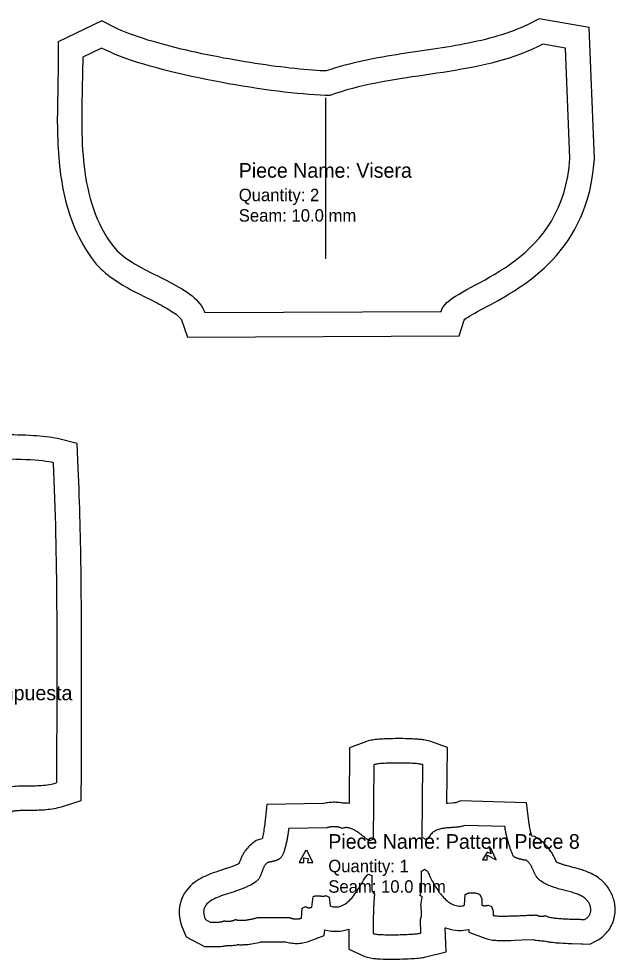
# Model space of a CAD drawing. Extents: x 0 to 829, y 0 to 1055.
# Drawn here: x 244.3 to 488.6, y 670 to 1055.5 of the extents above; entities that cross this region are included whole.
import ezdxf

# ---------------------------------------------------------------- set-up
doc = ezdxf.new("R2010")
doc.units = 0
for name, color, linetype in [('1', 7, 'Continuous'), ('4', 1, 'Continuous'), ('7', 3, 'Continuous'), ('8', 5, 'Continuous')]:
    doc.layers.add(name, color=color, linetype=linetype)

# ---------------------------------------------------------------- blocks, each defined once
blk = doc.blocks.new('PIECE_7_OREJERA_COMPUESTA')
at = {"layer": '1'}
blk.add_lwpolyline([(31.47, -9.99), (33.12, -9.95), (34.77, -9.88), (36.41, -9.78), (38.04, -9.66), (39.65, -9.52), (41.25, -9.35), (42.84, -9.15), (44.4, -8.94), (45.95, -8.7), (47.48, -8.44), (48.98, -8.16), (50.45, -7.85), (51.9, -7.53), (53.32, -7.17), (54.71, -6.8), (56.07, -6.41), (57.4, -5.99), (58.71, -5.54), (59.54, -5.22), (59.84, -5.29), (60.34, -5.38), (60.81, -5.45), (61.3, -5.51), (61.8, -5.56), (62.31, -5.6), (62.8, -5.62), (63.29, -5.63), (63.8, -5.63), (64.27, -5.61), (64.77, -5.58), (65.26, -5.54), (65.73, -5.48), (66.21, -5.42), (66.68, -5.34), (67.14, -5.25), (67.59, -5.15), (68.02, -5.04), (68.46, -4.92), (68.88, -4.8), (69.29, -4.67), (69.72, -4.53), (70.11, -4.39), (70.48, -4.24), (70.85, -4.1), (71.11, -3.99), (71.25, -4.01), (71.8, -4.1), (72.33, -4.16), (72.86, -4.21), (73.38, -4.25), (73.88, -4.27), (74.41, -4.28), (74.94, -4.27), (75.44, -4.25), (75.93, -4.22), (76.42, -4.18), (76.89, -4.12), (77.38, -4.06), (77.82, -3.98), (78.26, -3.9), (78.7, -3.81), (79.11, -3.72), (79.52, -3.62), (79.92, -3.52), (80.3, -3.41), (80.67, -3.3), (81.06, -3.18), (81.71, -2.96), (82.36, -2.74), (83.25, -2.41), (83.72, -2.23), (84.27, -2.27), (85.71, -2.35), (87.28, -2.4), (89.02, -2.45), (90.91, -2.48), (92.95, -2.5), (95.14, -2.51), (97.47, -2.51), (99.94, -2.5), (102.52, -2.48), (105.22, -2.45), (108.04, -2.41), (110.94, -2.36), (113.94, -2.31), (117, -2.24), (120.14, -2.17), (123.34, -2.1), (126.59, -2.01), (129.87, -1.92), (133.18, -1.82), (136.52, -1.72), (139.86, -1.61), (143.2, -1.5), (146.54, -1.38), (149.85, -1.25), (153.13, -1.13), (156.38, -0.99), (159.57, -0.86), (162.71, -0.72), (165.78, -0.58), (168.77, -0.44), (171.68, -0.29), (174.49, -0.14), (177.19, 0.01), (179.78, 0.16), (182.24, 0.31), (184.56, 0.46), (186.75, 0.62), (188.79, 0.77), (190.68, 0.93), (192.41, 1.09), (193.98, 1.25), (195.41, 1.42), (196.71, 1.6), (198, 1.82), (206.5, 3.85), (206.69, 24.1), (207.06, 24.04), (207.56, 23.96), (208.06, 23.89), (208.55, 23.82), (209.06, 23.76), (209.59, 23.7), (210.09, 23.66), (210.62, 23.62), (211.16, 23.59), (211.71, 23.57), (212.25, 23.55), (212.81, 23.55), (213.37, 23.56), (213.91, 23.58), (214.5, 23.61), (215.07, 23.65), (215.64, 23.71), (216.23, 23.78), (216.82, 23.86), (217.41, 23.96), (217.99, 24.07), (218.59, 24.19), (219.2, 24.34), (219.79, 24.5), (220.39, 24.67), (221, 24.86), (221.6, 25.07), (222.2, 25.3), (222.79, 25.54), (223.38, 25.8), (223.98, 26.09), (229.35, 28.8), (231.49, 50.68), (231.52, 50.69), (231.87, 50.75), (232.27, 50.81), (232.61, 50.86), (233, 50.9), (233.38, 50.94), (233.88, 50.98), (234.26, 51), (234.78, 51.02), (235.23, 51.04), (235.78, 51.06), (236.28, 51.07), (236.82, 51.08), (239.85, 51.1), (240.51, 51.11), (241.18, 51.12), (241.86, 51.14), (242.56, 51.16), (243.28, 51.2), (244.02, 51.24), (244.77, 51.29), (245.53, 51.36), (246.31, 51.44), (247.1, 51.54), (247.92, 51.66), (248.74, 51.8), (249.58, 51.96), (250.43, 52.15), (251.29, 52.36), (252.16, 52.6), (259.9, 55.02), (259.91, 67.8), (259.93, 78.68), (259.99, 100.47), (260, 105.93), (260, 114.12), (259.99, 119.58), (259.98, 125.06), (259.96, 130.53), (259.94, 133.27), (259.92, 136.01), (259.9, 138.76), (259.87, 141.5), (259.84, 144.25), (259.81, 146.99), (259.77, 149.74), (259.73, 152.49), (259.69, 155.25), (259.64, 158), (259.58, 160.75), (259.52, 163.51), (259.46, 166.27), (259.39, 169.02), (259.32, 171.79), (259.24, 174.55), (259.15, 177.31), (259.06, 180.08), (258.96, 182.85), (258.86, 185.62), (258.75, 188.39), (258.63, 191.16), (258.17, 201.33), (250.13, 203.39), (249, 203.62), (247.86, 203.82), (246.69, 203.99), (245.48, 204.13), (244.22, 204.26), (242.91, 204.38), (241.54, 204.48), (240.12, 204.58), (238.65, 204.66), (237.12, 204.73), (235.54, 204.79), (233.92, 204.85), (232.26, 204.89), (230.55, 204.93), (228.81, 204.96), (227.04, 204.98), (225.24, 204.99), (223.42, 205), (221.57, 205), (219.72, 204.99), (217.85, 204.98), (215.97, 204.95), (214.09, 204.93), (212.21, 204.89), (210.33, 204.85), (208.46, 204.8), (206.6, 204.75), (204.76, 204.69), (202.95, 204.63), (201.16, 204.56), (199.4, 204.48), (197.67, 204.41), (195.98, 204.32), (194.33, 204.23), (192.72, 204.14), (191.16, 204.04), (189.66, 203.94), (188.22, 203.83), (186.83, 203.72), (185.5, 203.6), (184.23, 203.48), (183.03, 203.35), (181.89, 203.22), (180.81, 203.07), (179.78, 202.92), (178.78, 202.75), (175.77, 202.14), (173.5, 200.42), (172.85, 199.87), (172.24, 199.3), (171.68, 198.72), (171.15, 198.11), (170.68, 197.51), (170.24, 196.9), (169.84, 196.29), (169.48, 195.7), (169.14, 195.09), (168.84, 194.5), (168.56, 193.92), (168.3, 193.33), (168.07, 192.77), (167.86, 192.2), (167.66, 191.64), (167.48, 191.09), (167.32, 190.54), (167.17, 190.01), (167.03, 189.48), (166.9, 188.95), (166.78, 188.44), (166.67, 187.94), (166.57, 187.43), (166.47, 186.94), (166.39, 186.45), (166.3, 185.96), (166.16, 185.04), (166.04, 184.14), (165.92, 183.27), (165.78, 182.06), (165.54, 179.97), (165.46, 179.29), (165.44, 179.18), (165.37, 178.65), (165.32, 178.38), (165.18, 177.57), (165.03, 176.77), (164.82, 175.76), (164.64, 174.96), (164.43, 174.02), (164.22, 173.2), (164.01, 172.37), (163.74, 171.37), (163.51, 170.57), (163.22, 169.58), (162.97, 168.76), (162.66, 167.78), (162.37, 166.86), (162.07, 165.96), (161.76, 165.03), (161.44, 164.11), (161.12, 163.18), (160.8, 162.28), (160.45, 161.31), (160.11, 160.36), (159.41, 158.45), (157.62, 153.61), (157.25, 152.62), (156.89, 151.61), (156.17, 149.62), (155.81, 148.59), (155.46, 147.57), (155.11, 146.55), (154.76, 145.51), (154.43, 144.47), (154.09, 143.42), (153.77, 142.36), (153.45, 141.3), (153.14, 140.22), (152.84, 139.15), (152.55, 138.05), (152.41, 137.49), (129.09, 130.37), (115.12, 120.31), (104.59, 91.82), (102.96, 90.69), (100.88, 89.33), (98.74, 88.02), (96.4, 86.67), (94.09, 85.39), (91.59, 84.09), (89.1, 82.84), (86.52, 81.6), (83.81, 80.36), (81.18, 79.19), (78.39, 78), (75.54, 76.82), (72.76, 75.7), (69.9, 74.58), (66.96, 73.46), (64.12, 72.4), (61.18, 71.33), (58.21, 70.25), (55.31, 69.22), (52.35, 68.18), (52.35, 68.18), (49.44, 67.16), (40.8, 64.16), (37.97, 63.17), (35.18, 62.19), (32.42, 61.21), (29.72, 60.23), (27.07, 59.25), (24.46, 58.27), (21.92, 57.28), (19.45, 56.29), (17.04, 55.28), (14.69, 54.27), (12.43, 53.23), (10.23, 52.17), (8.11, 51.09), (6.08, 49.97), (4.12, 48.8), (2.23, 47.58), (0.43, 46.29), (-1.29, 44.9), (-2.94, 43.39), (-4.49, 41.73), (-5.91, 39.88), (-7.17, 37.8), (-8.09, 35.76), (-8.41, 34.83), (-8.63, 34.16), (-8.82, 33.49), (-8.99, 32.82), (-9.14, 32.17), (-9.28, 31.53), (-9.4, 30.88), (-9.51, 30.23), (-9.61, 29.6), (-9.69, 28.97), (-9.76, 28.33), (-9.82, 27.71), (-9.87, 27.1), (-9.91, 26.48), (-9.94, 25.88), (-9.97, 25.27), (-9.98, 24.67), (-9.99, 24.09), (-10, 23.5), (-10, 22.91), (-9.99, 22.33), (-9.98, 21.75), (-9.97, 21.18), (-9.93, 20.07), (-9.88, 18.97), (-9.82, 17.9), (-9.76, 16.84), (-9.51, 13.01), (-9.51, 13.01), (-9.45, 12.08), (-9.41, 11.25), (-9.4, 10.96), (-9.37, 10.1), (-9.36, 9.83), (-9.32, 6.28), (-6.63, 2.58), (-5.47, 1.22), (-4.24, -0.02), (-2.94, -1.16), (-1.6, -2.19), (-0.21, -3.13), (1.21, -3.98), (2.66, -4.75), (4.14, -5.45), (5.63, -6.08), (7.15, -6.65), (8.69, -7.16), (10.25, -7.62), (11.82, -8.04), (13.41, -8.4), (15.01, -8.72), (16.62, -9.01), (18.25, -9.25), (19.88, -9.46), (21.53, -9.63), (23.18, -9.77), (24.83, -9.87), (26.49, -9.94), (28.15, -9.99), (29.81, -10)], close=True, dxfattribs=at)
at = {"layer": '4'}
blk.add_lwpolyline([(179.99, 192.79), (179.66, 192.54), (179.35, 192.27), (179.06, 191.97), (178.79, 191.65), (178.53, 191.31), (178.29, 190.95), (178.06, 190.57), (177.85, 190.17), (177.65, 189.76), (177.47, 189.33), (177.3, 188.89), (177.13, 188.44), (176.98, 187.97), (176.85, 187.49), (176.72, 187.01), (176.6, 186.52), (176.48, 186.02), (176.38, 185.51), (176.29, 185), (176.2, 184.49), (176.11, 183.97), (176.04, 183.46), (175.97, 182.94), (175.9, 182.43), (175.83, 181.91), (175.77, 181.41), (175.71, 180.9), (175.66, 180.41), (175.6, 179.92), (175.55, 179.43), (175.49, 178.96), (175.44, 178.5), (175.38, 178.05), (175.32, 177.61), (175.26, 177.19), (175.19, 176.79), (174.96, 175.43), (174.69, 174.09), (174.4, 172.75), (174.08, 171.41), (173.75, 170.08), (173.39, 168.75), (173.01, 167.43), (172.62, 166.11), (172.21, 164.79), (171.79, 163.48), (171.35, 162.17), (170.9, 160.86), (170.45, 159.56), (169.98, 158.26), (169.51, 156.96), (169.04, 155.66), (168.56, 154.36), (168.08, 153.07), (167.6, 151.77), (167.12, 150.48), (166.65, 149.18), (166.18, 147.89), (165.71, 146.59), (165.25, 145.3), (164.81, 144), (164.37, 142.71), (163.95, 141.41), (163.54, 140.11), (163.14, 138.81), (162.76, 137.51), (162.41, 136.2), (162.07, 134.9), (161.75, 133.59), (161.46, 132.27), (161.19, 130.96), (160.95, 129.64), (133.59, 121.29), (123.44, 113.98), (112.93, 85.54), (110.06, 83.43), (107.02, 81.39), (103.83, 79.41), (100.5, 77.5), (97.05, 75.65), (93.49, 73.85), (89.83, 72.11), (86.08, 70.42), (82.27, 68.78), (78.4, 67.19), (74.48, 65.63), (70.53, 64.12), (66.56, 62.64), (62.59, 61.2), (58.63, 59.79), (54.69, 58.4), (50.79, 57.04), (46.94, 55.71), (43.15, 54.39), (39.43, 53.09), (35.8, 51.8), (32.28, 50.52), (28.87, 49.25), (25.6, 47.98), (22.46, 46.71), (19.48, 45.45), (16.67, 44.18), (14.04, 42.9), (11.61, 41.61), (9.39, 40.31), (7.39, 38.99), (5.63, 37.65), (4.12, 36.29), (2.87, 34.91), (1.9, 33.5), (1.21, 32.06), (1.03, 31.53), (0.86, 30.98), (0.72, 30.42), (0.58, 29.85), (0.47, 29.27), (0.37, 28.68), (0.28, 28.07), (0.2, 27.46), (0.14, 26.84), (0.09, 26.2), (0.06, 25.57), (0.03, 24.92), (0.01, 24.27), (0, 23.62), (0, 22.96), (0.01, 22.3), (0.02, 21.63), (0.04, 20.97), (0.07, 20.3), (0.1, 19.63), (0.13, 18.97), (0.17, 18.3), (0.21, 17.64), (0.25, 16.98), (0.3, 16.32), (0.34, 15.67), (0.38, 15.03), (0.42, 14.39), (0.47, 13.75), (0.5, 13.13), (0.54, 12.51), (0.57, 11.91), (0.6, 11.31), (0.62, 10.72), (0.63, 10.15), (0.64, 9.59), (1.44, 8.51), (2.37, 7.51), (3.41, 6.58), (4.55, 5.71), (5.8, 4.92), (7.15, 4.19), (8.58, 3.52), (10.1, 2.92), (11.69, 2.38), (13.35, 1.89), (15.08, 1.47), (16.86, 1.1), (18.68, 0.79), (20.55, 0.53), (22.46, 0.33), (24.39, 0.17), (26.35, 0.07), (28.32, 0.01), (30.31, 0), (32.29, 0.03), (34.27, 0.11), (36.24, 0.23), (38.2, 0.39), (40.13, 0.59), (42.02, 0.82), (43.89, 1.1), (45.7, 1.4), (47.47, 1.74), (49.18, 2.11), (50.83, 2.51), (52.41, 2.94), (53.9, 3.39), (55.32, 3.88), (56.65, 4.38), (57.88, 4.91), (59, 5.46), (59.36, 5.3), (59.7, 5.15), (60.05, 5.02), (60.38, 4.9), (60.71, 4.79), (61.04, 4.7), (61.36, 4.62), (61.68, 4.55), (61.99, 4.49), (62.3, 4.44), (62.6, 4.41), (62.91, 4.38), (63.2, 4.37), (63.5, 4.37), (63.8, 4.38), (64.09, 4.4), (64.38, 4.43), (64.67, 4.47), (64.96, 4.52), (65.25, 4.58), (65.54, 4.65), (65.83, 4.72), (66.12, 4.81), (66.41, 4.91), (66.7, 5.02), (67, 5.13), (67.29, 5.25), (67.59, 5.39), (67.89, 5.53), (68.19, 5.67), (68.5, 5.83), (68.81, 5.99), (69.12, 6.16), (69.44, 6.34), (69.76, 6.53), (70.09, 6.72), (70.49, 6.55), (70.89, 6.4), (71.27, 6.26), (71.65, 6.14), (72.02, 6.04), (72.38, 5.95), (72.74, 5.88), (73.09, 5.82), (73.43, 5.78), (73.77, 5.75), (74.1, 5.73), (74.43, 5.72), (74.76, 5.73), (75.08, 5.74), (75.4, 5.77), (75.72, 5.81), (76.04, 5.86), (76.35, 5.91), (76.67, 5.98), (76.98, 6.05), (77.3, 6.14), (77.62, 6.22), (77.94, 6.32), (78.26, 6.42), (78.58, 6.53), (78.91, 6.65), (79.24, 6.77), (79.57, 6.89), (79.91, 7.02), (80.25, 7.15), (80.6, 7.28), (80.96, 7.42), (81.32, 7.56), (81.69, 7.7), (82.06, 7.84), (82.45, 7.98), (83.29, 7.84), (84.53, 7.73), (86.15, 7.64), (88.12, 7.58), (90.42, 7.53), (93.02, 7.5), (95.91, 7.49), (99.05, 7.5), (102.43, 7.52), (106.02, 7.56), (109.8, 7.62), (113.74, 7.69), (117.82, 7.78), (122.02, 7.88), (126.32, 7.99), (130.68, 8.11), (135.09, 8.24), (139.53, 8.38), (143.96, 8.54), (148.37, 8.7), (152.74, 8.87), (157.03, 9.04), (161.23, 9.22), (165.31, 9.41), (169.25, 9.6), (173.03, 9.79), (176.62, 9.99), (180, 10.19), (183.14, 10.39), (186.02, 10.59), (188.62, 10.79), (190.92, 10.99), (192.89, 11.19), (194.5, 11.39), (195.74, 11.58), (196.58, 11.76), (196.76, 31.79), (202.49, 35.44), (202.97, 35.3), (203.45, 35.16), (203.94, 35.02), (204.42, 34.88), (204.91, 34.75), (205.39, 34.62), (205.88, 34.5), (206.37, 34.38), (206.86, 34.27), (207.35, 34.16), (207.84, 34.06), (208.33, 33.97), (208.83, 33.88), (209.32, 33.81), (209.81, 33.74), (210.3, 33.68), (210.79, 33.64), (211.28, 33.6), (211.78, 33.57), (212.27, 33.56), (212.76, 33.55), (213.25, 33.56), (213.73, 33.58), (214.22, 33.62), (214.71, 33.66), (215.19, 33.73), (215.67, 33.8), (216.15, 33.9), (216.63, 34.01), (217.11, 34.13), (217.59, 34.27), (218.06, 34.43), (218.53, 34.61), (219, 34.8), (219.47, 35.01), (219.93, 35.25), (222.07, 57.09), (222.75, 57.62), (223.44, 58.09), (224.14, 58.52), (224.85, 58.91), (225.57, 59.25), (226.3, 59.56), (227.03, 59.83), (227.78, 60.06), (228.53, 60.27), (229.28, 60.44), (230.05, 60.59), (230.82, 60.71), (231.59, 60.81), (232.37, 60.89), (233.16, 60.95), (233.94, 61), (234.74, 61.03), (235.53, 61.05), (236.33, 61.07), (237.13, 61.08), (237.93, 61.09), (238.74, 61.09), (239.54, 61.1), (240.35, 61.11), (241.15, 61.12), (241.96, 61.15), (242.77, 61.18), (243.57, 61.23), (244.37, 61.29), (245.17, 61.38), (245.97, 61.48), (246.76, 61.6), (247.56, 61.75), (248.34, 61.93), (249.13, 62.14), (249.91, 62.38), (249.91, 66), (249.91, 69.63), (249.92, 73.26), (249.93, 76.89), (249.93, 80.52), (249.94, 84.15), (249.95, 87.78), (249.96, 91.41), (249.97, 95.04), (249.98, 98.68), (249.99, 102.31), (250, 105.94), (250, 109.57), (250, 113.21), (250, 116.84), (249.99, 120.48), (249.98, 124.11), (249.97, 127.75), (249.95, 131.39), (249.93, 135.03), (249.9, 138.67), (249.86, 142.31), (249.82, 145.96), (249.77, 149.6), (249.72, 153.25), (249.66, 156.89), (249.59, 160.54), (249.51, 164.2), (249.42, 167.85), (249.32, 171.5), (249.21, 175.16), (249.09, 178.82), (248.97, 182.48), (248.83, 186.15), (248.68, 189.81), (248.51, 193.48), (247.64, 193.69), (246.59, 193.89), (245.38, 194.07), (244.01, 194.23), (242.49, 194.38), (240.84, 194.51), (239.06, 194.62), (237.17, 194.72), (235.18, 194.8), (233.09, 194.87), (230.91, 194.92), (228.67, 194.96), (226.36, 194.99), (224, 195), (221.6, 195), (219.17, 194.99), (216.72, 194.96), (214.25, 194.93), (211.79, 194.88), (209.34, 194.82), (206.9, 194.75), (204.5, 194.68), (202.14, 194.59), (199.84, 194.49), (197.59, 194.39), (195.42, 194.28), (193.33, 194.16), (191.33, 194.03), (189.44, 193.89), (187.67, 193.75), (186.01, 193.61), (184.5, 193.45), (183.12, 193.29), (181.91, 193.13), (180.86, 192.96)], close=True, dxfattribs=at)
at = {"layer": '7'}
blk.add_line((125, 39), (125, 156), dxfattribs=at)
at = {"layer": '8'}
for s, height, p in [('Piece Name: Orejera Compuesta', 6, (138.08, 96.14)), ('Quantity: 2', 5.1, (138.08, 86.54)), ('Seam: 10.0 mm', 5.1, (138.08, 78.14))]:
    blk.add_text(s, height=height, dxfattribs=at).set_placement(p)
blk = doc.blocks.new('PIECE_8_PIECE_8')
at = {"layer": '1'}
blk.add_lwpolyline([(147.47, 28.36), (147.05, 28.49), (147.05, 28.49), (146.82, 28.56), (146.48, 28.67), (146.17, 28.77), (145.86, 28.88), (145.6, 28.98), (145.39, 29.06), (145.1, 29.18), (144.87, 29.27), (144.68, 29.36), (144.48, 29.46), (144.23, 29.59), (144.11, 29.65), (144.04, 29.69), (143.95, 29.88), (143.41, 31.1), (143.15, 31.66), (142.87, 32.22), (142.67, 32.6), (142.34, 33.21), (142.09, 33.62), (141.86, 34), (141.6, 34.39), (141.33, 34.78), (141.02, 35.2), (140.7, 35.6), (140.36, 36.01), (139.96, 36.45), (139.57, 36.85), (139.13, 37.27), (138.67, 37.67), (138.19, 38.06), (137.64, 38.46), (135.17, 40.11), (134.11, 40.21), (134.09, 40.27), (133.97, 40.65), (133.78, 41.34), (133.68, 41.69), (133.56, 42.16), (133.5, 42.44), (133.35, 43.11), (133.23, 43.69), (133.13, 44.26), (133.03, 44.87), (132.96, 45.33), (131.81, 53.94), (104.82, 54.71), (102.97, 53.95), (102.95, 53.95), (102.77, 53.92), (102.66, 53.91), (102.48, 53.88), (102.26, 53.86), (102.04, 53.84), (101.47, 53.79), (99.7, 53.67), (99.29, 53.64), (99.49, 76.6), (92.25, 79.14), (91.5, 79.34), (90.88, 79.48), (90.33, 79.58), (89.82, 79.67), (89.3, 79.74), (88.81, 79.8), (88.33, 79.85), (87.82, 79.9), (87.32, 79.95), (86.8, 79.99), (86.27, 80.02), (85.74, 80.05), (85.18, 80.08), (84.09, 80.13), (83.5, 80.15), (82.34, 80.19), (81.17, 80.21), (80.55, 80.22), (79.36, 80.22), (78.15, 80.22), (76.96, 80.2), (75.8, 80.18), (75.21, 80.16), (74.61, 80.14), (73.52, 80.09), (72.96, 80.06), (72.42, 80.03), (71.9, 79.99), (71.38, 79.95), (70.85, 79.9), (70.35, 79.85), (69.86, 79.8), (69.34, 79.73), (68.81, 79.65), (68.28, 79.56), (67.68, 79.44), (67.04, 79.28), (66.26, 79.04), (59.38, 76.4), (59.18, 53.69), (58.51, 53.74), (57.63, 53.74), (56.95, 53.7), (56.69, 53.75), (56.19, 53.84), (55.81, 53.91), (55.24, 53.98), (54.67, 54.04), (54.14, 54.07), (53.77, 54.09), (53.24, 54.11), (52.67, 54.11), (52.1, 54.09), (51.58, 54.06), (51.02, 54.01), (50.47, 53.95), (49.91, 53.87), (49.37, 53.78), (48.9, 53.69), (48.67, 53.63), (25.48, 53.24), (24.48, 44.22), (24.42, 43.75), (24.31, 42.94), (24.21, 42.32), (24.06, 41.44), (23.98, 41), (23.82, 40.21), (23.71, 39.67), (23.65, 39.42), (23.59, 39.15), (23.06, 39), (21.17, 38.43), (19.4, 37.11), (18.89, 36.69), (18.44, 36.27), (18, 35.84), (17.57, 35.38), (17.19, 34.93), (16.85, 34.5), (16.52, 34.05), (16.22, 33.6), (15.97, 33.21), (15.73, 32.8), (15.49, 32.37), (15.3, 32.01), (15.12, 31.63), (14.95, 31.27), (14.79, 30.92), (14.55, 30.33), (14.33, 29.76), (14.03, 28.95), (13.87, 28.86), (13.5, 28.68), (13.06, 28.48), (12.66, 28.31), (12.13, 28.1), (11.67, 27.92), (11.13, 27.72), (10.57, 27.52), (9.92, 27.3), (9.32, 27.1), (8.08, 26.69), (8.08, 26.69), (6.05, 26.03), (5.33, 25.79), (4.62, 25.55), (3.89, 25.3), (3.14, 25.03), (2.39, 24.74), (1.64, 24.44), (0.86, 24.11), (0.07, 23.75), (-0.73, 23.37), (-1.54, 22.94), (-2.37, 22.46), (-3.21, 21.93), (-4.06, 21.33), (-4.93, 20.64), (-5.79, 19.87), (-6.64, 18.99), (-7.46, 17.99), (-8.22, 16.89), (-8.91, 15.65), (-9.49, 14.32), (-9.94, 12.9), (-10.24, 11.43), (-10.39, 9.96), (-10.4, 8.51), (-10.27, 7.09), (-10.03, 5.73), (-9.69, 4.43), (-9.27, 3.19), (-7.53, -1.05), (-0.06, -5.05), (2.79, -4.96), (3.12, -4.96), (4.6, -5), (5.36, -5), (5.99, -4.98), (6.52, -4.95), (7.25, -4.89), (7.76, -4.82), (8.15, -4.77), (8.74, -4.66), (8.91, -4.62), (9.44, -4.63), (10.14, -4.62), (10.8, -4.59), (11.35, -4.54), (12.03, -4.46), (12.58, -4.38), (13.29, -4.24), (13.46, -4.2), (13.57, -4.21), (13.95, -4.23), (14.31, -4.24), (14.66, -4.25), (15.06, -4.25), (15.69, -4.24), (16.06, -4.22), (16.43, -4.21), (17.01, -4.16), (17.36, -4.13), (17.72, -4.1), (18.29, -4.04), (18.64, -3.99), (19.23, -3.91), (19.84, -3.81), (20.7, -3.66), (21.54, -3.49), (22.34, -3.31), (22.89, -3.17), (23.09, -3.12), (33.15, -3.12), (33.66, -3.25), (34.19, -3.37), (34.72, -3.47), (35.24, -3.55), (35.82, -3.62), (36.52, -3.68), (37.11, -3.7), (37.81, -3.71), (38.37, -3.69), (38.94, -3.65), (39.64, -3.57), (40.2, -3.49), (40.76, -3.39), (41.48, -3.23), (42.11, -3.06), (42.84, -2.83), (49.04, -0.51), (49.25, 1.85), (49.26, 1.85), (50.51, 1.56), (51.79, 1.35), (53.08, 1.25), (54.35, 1.25), (55.63, 1.34), (56.86, 1.54), (58.05, 1.81), (59.06, 2.13), (59.05, -6.13), (65.59, -9.02), (66.53, -9.33), (67.27, -9.52), (67.89, -9.65), (68.48, -9.76), (69.03, -9.84), (69.53, -9.9), (70.05, -9.95), (70.55, -10), (71.06, -10.04), (71.58, -10.07), (72.11, -10.1), (73.16, -10.14), (74.23, -10.16), (74.81, -10.17), (75.92, -10.18), (76.52, -10.18), (77.67, -10.18), (78.84, -10.16), (80.01, -10.14), (81.16, -10.1), (82.3, -10.06), (83.41, -10.01), (84.47, -9.95), (85.01, -9.92), (86.01, -9.85), (86.95, -9.78), (87.45, -9.73), (88.3, -9.64), (88.76, -9.59), (89.19, -9.53), (89.65, -9.46), (90.12, -9.38), (90.66, -9.27), (99.02, -7.21), (98.54, 2.72), (98.66, 2.67), (99.61, 2.34), (100.63, 2.06), (101.69, 1.83), (102.78, 1.68), (103.89, 1.6), (105.03, 1.59), (106.17, 1.67), (107.32, 1.82), (108.27, 2.02), (108.27, 0.92), (115.22, -1.77), (116.16, -2.03), (116.86, -2.18), (117.44, -2.27), (117.99, -2.34), (118.47, -2.39), (118.92, -2.42), (119.36, -2.45), (119.82, -2.47), (120.68, -2.5), (121.58, -2.51), (122.51, -2.52), (123.94, -2.5), (125.42, -2.47), (126.93, -2.42), (129.88, -2.31), (134.42, -2.12), (134.57, -2.16), (135.3, -2.33), (135.87, -2.43), (136.59, -2.53), (137.3, -2.59), (137.92, -2.61), (138.61, -2.6), (138.66, -2.61), (139.15, -2.73), (139.65, -2.83), (140.15, -2.93), (140.62, -3.01), (141.1, -3.08), (141.57, -3.15), (142.04, -3.21), (142.54, -3.27), (143.44, -3.37), (143.94, -3.42), (144.85, -3.49), (145.79, -3.55), (146.72, -3.61), (148.06, -3.67), (148.96, -3.71), (150.23, -3.75), (154.28, -3.86), (154.93, -3.89), (157.8, -4.05), (160.66, -2.56), (161.27, -2.21), (161.87, -1.83), (162.45, -1.42), (163.03, -0.96), (163.59, -0.47), (164.11, 0.03), (164.6, 0.56), (165.08, 1.12), (165.52, 1.71), (165.94, 2.32), (166.31, 2.93), (166.66, 3.57), (166.97, 4.23), (167.22, 4.84), (167.46, 5.51), (167.66, 6.19), (167.83, 6.83), (167.96, 7.5), (168.06, 8.14), (168.13, 8.79), (168.18, 9.45), (168.19, 10.07), (168.18, 10.69), (168.13, 11.32), (168.07, 11.93), (167.99, 12.51), (167.88, 13.11), (167.75, 13.68), (167.61, 14.23), (167.43, 14.82), (167.24, 15.37), (167.04, 15.89), (166.82, 16.41), (166.58, 16.93), (166.33, 17.42), (166.05, 17.93), (165.76, 18.41), (165.46, 18.88), (165.12, 19.36), (164.78, 19.82), (164.41, 20.27), (164.05, 20.69), (163.67, 21.1), (163.26, 21.52), (162.83, 21.93), (162.39, 22.31), (161.93, 22.68), (161.35, 23.12), (160.75, 23.54), (160.14, 23.92), (159.56, 24.27), (158.98, 24.58), (158.4, 24.88), (157.83, 25.15), (157.26, 25.4), (156.72, 25.63), (156.19, 25.84), (155.66, 26.04), (155.12, 26.22), (154.61, 26.39), (154.12, 26.55), (153.63, 26.69), (153.13, 26.84), (152.21, 27.1), (150.9, 27.45), (149.21, 27.88), (148.48, 28.08), (148.09, 28.19), (147.75, 28.28)], close=True, dxfattribs=at)
at = {"layer": '4'}
blk.add_lwpolyline([(69.32, 69.51), (69.06, 38.82), (67.57, 38.36), (67.37, 38.46), (67.17, 38.58), (66.95, 38.72), (66.72, 38.87), (66.48, 39.04), (66.23, 39.22), (65.97, 39.42), (65.7, 39.63), (65.43, 39.84), (65.14, 40.07), (64.84, 40.3), (64.54, 40.53), (64.23, 40.77), (63.91, 41.01), (63.59, 41.25), (63.26, 41.49), (62.93, 41.72), (62.6, 41.95), (62.26, 42.17), (61.91, 42.38), (61.57, 42.59), (61.22, 42.78), (60.87, 42.96), (60.52, 43.13), (60.17, 43.27), (59.82, 43.41), (59.46, 43.52), (59.12, 43.61), (58.77, 43.68), (58.42, 43.72), (58.08, 43.74), (57.74, 43.73), (57.4, 43.69), (57.07, 43.63), (56.74, 43.53), (56.42, 43.39), (56.26, 43.47), (56.1, 43.54), (55.94, 43.6), (55.77, 43.66), (55.61, 43.72), (55.43, 43.77), (55.26, 43.82), (55.09, 43.87), (54.91, 43.91), (54.73, 43.95), (54.55, 43.98), (54.37, 44.01), (54.18, 44.03), (54, 44.05), (53.81, 44.07), (53.63, 44.09), (53.44, 44.1), (53.25, 44.1), (53.07, 44.11), (52.88, 44.11), (52.69, 44.1), (52.51, 44.1), (52.32, 44.08), (52.14, 44.07), (51.95, 44.05), (51.77, 44.03), (51.59, 44.01), (51.41, 43.98), (51.23, 43.95), (51.05, 43.92), (50.88, 43.88), (50.71, 43.84), (50.54, 43.8), (50.37, 43.76), (50.21, 43.71), (50.04, 43.66), (34.45, 43.39), (34.43, 43.17), (34.4, 42.92), (34.36, 42.65), (34.33, 42.36), (34.28, 42.05), (34.24, 41.72), (34.18, 41.37), (34.13, 41.01), (34.07, 40.64), (34, 40.25), (33.93, 39.85), (33.86, 39.44), (33.78, 39.03), (33.7, 38.61), (33.62, 38.18), (33.53, 37.75), (33.43, 37.33), (33.33, 36.9), (33.23, 36.47), (33.13, 36.05), (33.02, 35.64), (32.9, 35.23), (32.79, 34.83), (32.66, 34.44), (32.54, 34.06), (32.41, 33.7), (32.28, 33.35), (32.14, 33.01), (32, 32.7), (31.86, 32.4), (31.71, 32.13), (31.56, 31.88), (31.41, 31.65), (31.25, 31.45), (31.09, 31.28), (30.93, 31.14), (30.8, 31.04), (30.67, 30.96), (30.54, 30.87), (30.41, 30.79), (30.28, 30.71), (30.14, 30.64), (30, 30.57), (29.86, 30.51), (29.72, 30.45), (29.58, 30.39), (29.44, 30.33), (29.3, 30.28), (29.15, 30.23), (29, 30.18), (28.86, 30.14), (28.71, 30.1), (28.56, 30.05), (28.41, 30.02), (28.26, 29.98), (28.11, 29.94), (27.97, 29.91), (27.82, 29.87), (27.67, 29.84), (27.52, 29.8), (27.37, 29.77), (27.22, 29.74), (27.07, 29.7), (26.92, 29.67), (26.77, 29.64), (26.62, 29.6), (26.47, 29.57), (26.33, 29.53), (26.18, 29.49), (26.04, 29.45), (25.89, 29.41), (25.75, 29.37), (25.55, 29.21), (25.36, 29.05), (25.18, 28.87), (25.01, 28.69), (24.85, 28.5), (24.7, 28.3), (24.56, 28.09), (24.43, 27.88), (24.31, 27.66), (24.2, 27.43), (24.09, 27.2), (23.98, 26.97), (23.88, 26.73), (23.79, 26.49), (23.69, 26.25), (23.6, 26.01), (23.52, 25.76), (23.43, 25.52), (23.34, 25.27), (23.25, 25.02), (23.16, 24.78), (23.07, 24.53), (22.97, 24.29), (22.87, 24.05), (22.77, 23.82), (22.66, 23.58), (22.54, 23.36), (22.42, 23.13), (22.29, 22.92), (22.16, 22.7), (22.01, 22.5), (21.85, 22.3), (21.69, 22.11), (21.51, 21.93), (21.32, 21.76), (21.11, 21.6), (20.43, 21.11), (19.7, 20.65), (18.94, 20.22), (18.15, 19.82), (17.33, 19.43), (16.48, 19.07), (15.62, 18.72), (14.74, 18.39), (13.85, 18.07), (12.96, 17.77), (12.06, 17.47), (11.16, 17.18), (10.27, 16.89), (9.38, 16.6), (8.51, 16.31), (7.66, 16.02), (6.83, 15.72), (6.02, 15.42), (5.24, 15.11), (4.49, 14.78), (3.78, 14.44), (3.12, 14.09), (2.5, 13.71), (1.92, 13.31), (1.4, 12.89), (0.94, 12.45), (0.54, 11.98), (0.21, 11.47), (-0.06, 10.93), (-0.25, 10.36), (-0.37, 9.75), (-0.4, 9.11), (-0.35, 8.42), (-0.21, 7.68), (0.02, 6.9), (0.36, 6.07), (2.3, 5.03), (2.45, 5.03), (2.6, 5.04), (2.75, 5.04), (2.91, 5.04), (3.07, 5.04), (3.22, 5.04), (3.38, 5.03), (3.55, 5.03), (3.71, 5.02), (3.87, 5.02), (4.04, 5.02), (4.2, 5.01), (4.37, 5.01), (4.54, 5), (4.7, 5), (4.87, 5), (5.04, 5), (5.2, 5), (5.37, 5.01), (5.53, 5.01), (5.7, 5.02), (5.86, 5.03), (6.02, 5.04), (6.19, 5.06), (6.35, 5.08), (6.5, 5.1), (6.66, 5.13), (6.81, 5.16), (6.97, 5.19), (7.11, 5.23), (7.26, 5.27), (7.41, 5.32), (7.55, 5.37), (7.69, 5.43), (7.82, 5.49), (7.95, 5.56), (8.06, 5.53), (8.17, 5.5), (8.29, 5.48), (8.41, 5.45), (8.54, 5.44), (8.66, 5.42), (8.79, 5.4), (8.93, 5.39), (9.06, 5.38), (9.2, 5.38), (9.34, 5.37), (9.48, 5.37), (9.62, 5.37), (9.76, 5.37), (9.91, 5.38), (10.05, 5.39), (10.19, 5.4), (10.34, 5.41), (10.48, 5.42), (10.63, 5.44), (10.77, 5.46), (10.91, 5.49), (11.05, 5.51), (11.19, 5.54), (11.32, 5.57), (11.46, 5.6), (11.59, 5.64), (11.72, 5.68), (11.85, 5.72), (11.97, 5.77), (12.09, 5.81), (12.21, 5.86), (12.32, 5.91), (12.43, 5.97), (12.53, 6.03), (12.63, 6.09), (12.8, 6.02), (12.99, 5.96), (13.19, 5.91), (13.4, 5.87), (13.62, 5.83), (13.85, 5.8), (14.09, 5.78), (14.34, 5.77), (14.59, 5.75), (14.86, 5.75), (15.12, 5.75), (15.4, 5.76), (15.68, 5.77), (15.96, 5.79), (16.25, 5.81), (16.53, 5.83), (16.82, 5.86), (17.11, 5.89), (17.4, 5.93), (17.69, 5.97), (17.98, 6.02), (18.27, 6.06), (18.55, 6.11), (18.83, 6.16), (19.11, 6.22), (19.37, 6.27), (19.64, 6.33), (19.89, 6.39), (20.14, 6.45), (20.38, 6.51), (20.62, 6.57), (20.84, 6.63), (21.05, 6.69), (21.25, 6.76), (21.43, 6.82), (21.61, 6.88), (34.88, 6.88), (35, 6.82), (35.12, 6.77), (35.24, 6.72), (35.36, 6.67), (35.48, 6.62), (35.61, 6.58), (35.74, 6.54), (35.87, 6.5), (36, 6.47), (36.13, 6.44), (36.27, 6.41), (36.41, 6.39), (36.54, 6.37), (36.68, 6.35), (36.82, 6.33), (36.96, 6.32), (37.1, 6.31), (37.24, 6.3), (37.38, 6.3), (37.52, 6.29), (37.66, 6.3), (37.8, 6.3), (37.94, 6.31), (38.08, 6.32), (38.21, 6.33), (38.35, 6.35), (38.49, 6.36), (38.62, 6.39), (38.76, 6.41), (38.89, 6.44), (39.02, 6.47), (39.15, 6.5), (39.28, 6.53), (39.41, 6.57), (39.53, 6.61), (39.65, 6.66), (40.03, 10.74), (41.35, 11.38), (41.43, 11.33), (41.5, 11.28), (41.58, 11.24), (41.65, 11.2), (41.72, 11.16), (41.79, 11.13), (41.86, 11.1), (41.93, 11.07), (42, 11.04), (42.07, 11.02), (42.13, 11), (42.2, 10.98), (42.27, 10.96), (42.33, 10.95), (42.4, 10.94), (42.46, 10.93), (42.53, 10.92), (42.6, 10.91), (42.66, 10.91), (42.73, 10.91), (42.8, 10.91), (42.86, 10.91), (42.93, 10.91), (43, 10.92), (43.07, 10.93), (43.14, 10.94), (43.21, 10.95), (43.29, 10.96), (43.36, 10.98), (43.44, 10.99), (43.51, 11.01), (43.59, 11.03), (43.67, 11.05), (43.75, 11.07), (43.84, 11.1), (43.92, 11.12), (44.48, 15.45), (44.64, 15.53), (44.8, 15.6), (44.96, 15.66), (45.11, 15.71), (45.27, 15.75), (45.42, 15.79), (45.58, 15.81), (45.73, 15.83), (45.88, 15.84), (46.03, 15.85), (46.18, 15.85), (46.33, 15.85), (46.48, 15.84), (46.63, 15.83), (46.78, 15.82), (46.92, 15.8), (47.07, 15.79), (47.21, 15.77), (47.35, 15.75), (47.5, 15.73), (47.64, 15.71), (47.78, 15.69), (47.92, 15.68), (48.06, 15.66), (48.2, 15.65), (48.34, 15.64), (48.48, 15.64), (48.61, 15.64), (48.75, 15.64), (48.88, 15.66), (49.02, 15.67), (49.15, 15.7), (49.29, 15.73), (49.42, 15.77), (49.55, 15.82), (49.69, 15.88), (51, 15.22), (51.38, 11.67), (52.1, 11.45), (52.8, 11.31), (53.49, 11.25), (54.15, 11.26), (54.79, 11.33), (55.42, 11.47), (56.03, 11.67), (56.62, 11.92), (57.19, 12.22), (57.74, 12.57), (58.28, 12.96), (58.8, 13.4), (59.3, 13.86), (59.79, 14.36), (60.26, 14.88), (60.72, 15.42), (61.16, 15.98), (61.59, 16.56), (62, 17.15), (62.4, 17.74), (62.78, 18.33), (63.15, 18.92), (63.5, 19.5), (63.85, 20.08), (64.18, 20.63), (64.5, 21.17), (64.8, 21.69), (65.1, 22.18), (65.38, 22.63), (65.65, 23.05), (65.91, 23.44), (66.16, 23.77), (66.4, 24.06), (66.63, 24.3), (66.85, 24.48), (67.06, 24.61), (68.53, 24.13), (68.55, 17.79), (69.59, 16.52), (69.54, 16.07), (69.5, 15.62), (69.47, 15.17), (69.43, 14.73), (69.4, 14.28), (69.37, 13.84), (69.34, 13.4), (69.31, 12.96), (69.28, 12.51), (69.26, 12.07), (69.24, 11.64), (69.22, 11.2), (69.2, 10.76), (69.18, 10.32), (69.17, 9.88), (69.15, 9.44), (69.14, 9), (69.13, 8.56), (69.12, 8.12), (69.11, 7.68), (69.1, 7.24), (69.09, 6.79), (69.08, 6.35), (69.08, 5.9), (69.07, 5.45), (69.07, 5.01), (69.07, 4.55), (69.06, 4.1), (69.06, 3.64), (69.06, 3.19), (69.06, 2.73), (69.06, 2.26), (69.06, 1.8), (69.06, 1.33), (69.06, 0.86), (69.06, 0.38), (69.24, 0.3), (69.49, 0.23), (69.79, 0.16), (70.15, 0.1), (70.55, 0.05), (71, 0), (71.49, -0.04), (72.01, -0.07), (72.58, -0.11), (73.17, -0.13), (73.79, -0.15), (74.44, -0.17), (75.11, -0.18), (75.8, -0.18), (76.5, -0.18), (77.21, -0.18), (77.93, -0.17), (78.66, -0.16), (79.39, -0.15), (80.11, -0.13), (80.83, -0.11), (81.54, -0.08), (82.24, -0.05), (82.92, -0.02), (83.58, 0.01), (84.22, 0.05), (84.83, 0.09), (85.42, 0.13), (85.97, 0.17), (86.49, 0.22), (86.96, 0.27), (87.4, 0.32), (87.78, 0.37), (88.12, 0.42), (88.41, 0.47), (88.64, 0.53), (88.37, 5.98), (88.44, 6.15), (88.51, 6.31), (88.57, 6.48), (88.62, 6.65), (88.66, 6.82), (88.71, 6.98), (88.74, 7.15), (88.77, 7.32), (88.8, 7.48), (88.82, 7.65), (88.84, 7.81), (88.85, 7.98), (88.86, 8.14), (88.87, 8.3), (88.87, 8.47), (88.87, 8.63), (88.86, 8.8), (88.86, 8.96), (88.85, 9.13), (88.84, 9.29), (88.83, 9.45), (88.82, 9.62), (88.8, 9.79), (88.79, 9.95), (88.77, 10.12), (88.76, 10.29), (88.74, 10.45), (88.73, 10.62), (88.71, 10.79), (88.7, 10.96), (88.68, 11.13), (88.67, 11.3), (88.66, 11.47), (88.65, 11.65), (88.64, 11.82), (88.64, 12), (89.16, 15.28), (88.11, 16.07), (88.9, 17.44), (88.9, 25.91), (90.11, 26.65), (91.28, 25.86), (91.48, 25.43), (91.69, 24.97), (91.92, 24.48), (92.16, 23.98), (92.41, 23.46), (92.69, 22.92), (92.97, 22.37), (93.27, 21.8), (93.58, 21.23), (93.91, 20.65), (94.25, 20.07), (94.61, 19.49), (94.97, 18.91), (95.35, 18.33), (95.75, 17.76), (96.15, 17.2), (96.57, 16.65), (97, 16.12), (97.44, 15.6), (97.89, 15.11), (98.36, 14.63), (98.83, 14.18), (99.32, 13.76), (99.81, 13.36), (100.32, 13), (100.84, 12.68), (101.37, 12.39), (101.9, 12.14), (102.45, 11.94), (103, 11.78), (103.57, 11.66), (104.14, 11.6), (104.72, 11.59), (105.31, 11.64), (105.91, 11.74), (106.52, 11.91), (106.68, 16.27), (106.81, 16.37), (106.94, 16.45), (107.08, 16.53), (107.22, 16.6), (107.37, 16.67), (107.52, 16.74), (107.68, 16.79), (107.84, 16.84), (108, 16.89), (108.17, 16.93), (108.34, 16.97), (108.52, 17), (108.69, 17.02), (108.87, 17.05), (109.06, 17.06), (109.24, 17.07), (109.42, 17.08), (109.61, 17.08), (109.79, 17.08), (109.97, 17.07), (110.16, 17.06), (110.34, 17.04), (110.52, 17.02), (110.7, 17), (110.88, 16.97), (111.06, 16.94), (111.23, 16.9), (111.41, 16.86), (111.57, 16.81), (111.74, 16.77), (111.9, 16.71), (112.06, 16.66), (112.21, 16.6), (112.35, 16.54), (112.5, 16.47), (112.63, 16.4), (113.51, 14.68), (113.51, 11.99), (113.59, 11.95), (113.67, 11.92), (113.75, 11.89), (113.82, 11.86), (113.9, 11.84), (113.97, 11.82), (114.05, 11.8), (114.12, 11.78), (114.19, 11.77), (114.26, 11.76), (114.33, 11.75), (114.4, 11.74), (114.47, 11.73), (114.53, 11.73), (114.6, 11.73), (114.67, 11.73), (114.74, 11.73), (114.8, 11.73), (114.87, 11.73), (114.94, 11.74), (115, 11.74), (115.07, 11.75), (115.14, 11.76), (115.21, 11.77), (115.28, 11.78), (115.35, 11.79), (115.42, 11.8), (115.49, 11.81), (115.56, 11.82), (115.64, 11.83), (115.71, 11.85), (115.79, 11.86), (115.87, 11.87), (115.95, 11.88), (116.03, 11.89), (116.12, 11.91), (117.48, 11.38), (117.54, 11.28), (117.59, 11.18), (117.63, 11.08), (117.68, 10.98), (117.72, 10.89), (117.76, 10.79), (117.8, 10.69), (117.84, 10.6), (117.87, 10.5), (117.91, 10.41), (117.94, 10.31), (117.97, 10.22), (118, 10.12), (118.02, 10.03), (118.05, 9.93), (118.07, 9.84), (118.09, 9.74), (118.11, 9.64), (118.13, 9.55), (118.15, 9.45), (118.17, 9.35), (118.18, 9.25), (118.19, 9.15), (118.21, 9.05), (118.22, 8.95), (118.23, 8.85), (118.24, 8.75), (118.24, 8.65), (118.25, 8.54), (118.25, 8.44), (118.26, 8.33), (118.26, 8.22), (118.27, 8.11), (118.27, 8), (118.27, 7.89), (118.27, 7.77), (118.42, 7.72), (118.63, 7.67), (118.88, 7.62), (119.18, 7.59), (119.53, 7.56), (119.91, 7.53), (120.33, 7.51), (120.79, 7.5), (121.27, 7.49), (121.79, 7.48), (122.33, 7.48), (122.89, 7.49), (123.47, 7.49), (124.08, 7.5), (124.69, 7.52), (125.32, 7.53), (125.95, 7.55), (126.59, 7.57), (127.24, 7.59), (127.88, 7.62), (128.52, 7.64), (129.16, 7.67), (129.79, 7.69), (130.4, 7.72), (131.01, 7.74), (131.59, 7.77), (132.16, 7.79), (132.7, 7.82), (133.22, 7.84), (133.7, 7.86), (134.16, 7.88), (134.58, 7.9), (134.97, 7.91), (135.32, 7.92), (135.62, 7.93), (135.88, 7.94), (135.98, 7.89), (136.08, 7.85), (136.18, 7.81), (136.28, 7.78), (136.38, 7.74), (136.48, 7.7), (136.58, 7.67), (136.68, 7.64), (136.78, 7.6), (136.88, 7.58), (136.97, 7.55), (137.07, 7.52), (137.17, 7.5), (137.27, 7.48), (137.37, 7.46), (137.47, 7.44), (137.57, 7.43), (137.67, 7.42), (137.77, 7.41), (137.87, 7.4), (137.97, 7.39), (138.07, 7.39), (138.18, 7.39), (138.28, 7.4), (138.38, 7.4), (138.48, 7.41), (138.58, 7.42), (138.68, 7.44), (138.79, 7.45), (138.89, 7.48), (138.99, 7.5), (139.1, 7.53), (139.2, 7.56), (139.3, 7.59), (139.41, 7.63), (139.52, 7.67), (139.73, 7.55), (139.99, 7.43), (140.27, 7.32), (140.59, 7.22), (140.94, 7.12), (141.31, 7.04), (141.71, 6.95), (142.14, 6.88), (142.58, 6.8), (143.05, 6.74), (143.53, 6.68), (144.03, 6.62), (144.55, 6.57), (145.07, 6.53), (145.61, 6.48), (146.15, 6.44), (146.7, 6.41), (147.25, 6.38), (147.81, 6.35), (148.36, 6.32), (148.91, 6.3), (149.46, 6.28), (150.01, 6.26), (150.54, 6.24), (151.06, 6.23), (151.58, 6.21), (152.08, 6.2), (152.56, 6.19), (153.03, 6.18), (153.47, 6.16), (153.89, 6.15), (154.29, 6.14), (154.67, 6.13), (155.02, 6.12), (155.33, 6.1), (155.62, 6.09), (155.92, 6.24), (156.2, 6.42), (156.46, 6.6), (156.7, 6.79), (156.93, 7), (157.13, 7.21), (157.31, 7.43), (157.48, 7.66), (157.63, 7.9), (157.76, 8.15), (157.87, 8.4), (157.96, 8.66), (158.04, 8.92), (158.1, 9.18), (158.15, 9.45), (158.17, 9.73), (158.18, 10), (158.18, 10.28), (158.16, 10.56), (158.13, 10.84), (158.08, 11.12), (158.01, 11.39), (157.94, 11.67), (157.84, 11.94), (157.74, 12.21), (157.62, 12.48), (157.49, 12.74), (157.34, 13), (157.19, 13.25), (157.02, 13.5), (156.84, 13.74), (156.64, 13.97), (156.44, 14.19), (156.22, 14.41), (156, 14.61), (155.76, 14.81), (155.4, 15.08), (155.01, 15.33), (154.61, 15.57), (154.2, 15.8), (153.76, 16.01), (153.32, 16.21), (152.86, 16.4), (152.38, 16.58), (151.9, 16.75), (151.4, 16.92), (150.89, 17.08), (150.38, 17.23), (149.85, 17.38), (149.32, 17.52), (148.78, 17.67), (148.23, 17.81), (147.68, 17.95), (147.13, 18.09), (146.57, 18.24), (146.01, 18.39), (145.44, 18.54), (144.88, 18.7), (144.31, 18.87), (143.75, 19.04), (143.19, 19.22), (142.63, 19.42), (142.07, 19.62), (141.52, 19.84), (140.97, 20.07), (140.43, 20.31), (139.9, 20.57), (139.37, 20.84), (138.86, 21.14), (138.35, 21.45), (137.85, 21.78), (137.36, 22.13), (137.13, 22.31), (136.92, 22.51), (136.71, 22.71), (136.52, 22.92), (136.34, 23.13), (136.16, 23.36), (136, 23.59), (135.84, 23.82), (135.69, 24.06), (135.55, 24.31), (135.42, 24.56), (135.29, 24.81), (135.16, 25.07), (135.04, 25.32), (134.92, 25.58), (134.8, 25.84), (134.68, 26.1), (134.57, 26.36), (134.45, 26.63), (134.34, 26.88), (134.22, 27.14), (134.1, 27.4), (133.98, 27.65), (133.85, 27.9), (133.71, 28.14), (133.58, 28.38), (133.43, 28.61), (133.28, 28.84), (133.12, 29.06), (132.96, 29.28), (132.78, 29.48), (132.59, 29.68), (132.39, 29.87), (132.18, 30.05), (131.96, 30.22), (131.73, 30.38), (131.57, 30.4), (131.42, 30.41), (131.26, 30.43), (131.11, 30.44), (130.96, 30.46), (130.81, 30.48), (130.66, 30.51), (130.51, 30.53), (130.36, 30.56), (130.21, 30.58), (130.07, 30.61), (129.92, 30.65), (129.77, 30.68), (129.63, 30.71), (129.48, 30.75), (129.34, 30.79), (129.2, 30.83), (129.05, 30.87), (128.91, 30.91), (128.77, 30.95), (128.63, 31), (128.49, 31.05), (128.35, 31.1), (128.21, 31.15), (128.07, 31.2), (127.93, 31.25), (127.79, 31.31), (127.65, 31.37), (127.51, 31.42), (127.37, 31.48), (127.23, 31.55), (127.09, 31.61), (126.95, 31.68), (126.81, 31.74), (126.67, 31.81), (126.53, 31.88), (126.39, 32.21), (126.25, 32.55), (126.11, 32.88), (125.98, 33.22), (125.85, 33.55), (125.72, 33.89), (125.59, 34.22), (125.47, 34.56), (125.34, 34.89), (125.22, 35.23), (125.11, 35.56), (124.99, 35.9), (124.88, 36.23), (124.77, 36.57), (124.66, 36.9), (124.55, 37.24), (124.45, 37.58), (124.35, 37.92), (124.25, 38.26), (124.16, 38.6), (124.07, 38.94), (123.98, 39.28), (123.89, 39.62), (123.81, 39.97), (123.73, 40.31), (123.65, 40.66), (123.57, 41), (123.5, 41.35), (123.43, 41.7), (123.36, 42.05), (123.3, 42.4), (123.24, 42.76), (123.18, 43.11), (123.13, 43.47), (123.08, 43.83), (123.03, 44.19), (106.64, 44.65), (106.28, 44.51), (105.91, 44.38), (105.52, 44.28), (105.11, 44.18), (104.69, 44.1), (104.26, 44.03), (103.82, 43.97), (103.37, 43.92), (102.91, 43.88), (102.45, 43.84), (101.98, 43.81), (101.5, 43.77), (101.02, 43.74), (100.54, 43.71), (100.06, 43.67), (99.58, 43.64), (99.1, 43.59), (98.62, 43.54), (98.15, 43.48), (97.68, 43.41), (97.22, 43.33), (96.76, 43.24), (96.32, 43.13), (95.88, 43), (95.46, 42.86), (95.04, 42.69), (94.65, 42.51), (94.26, 42.3), (93.89, 42.07), (93.54, 41.82), (93.21, 41.54), (92.89, 41.22), (92.6, 40.88), (92.33, 40.51), (92.08, 40.1), (91.86, 39.66), (90.58, 38.91), (89.16, 39.74), (89.43, 69.53), (89.21, 69.6), (88.93, 69.67), (88.59, 69.74), (88.21, 69.8), (87.78, 69.85), (87.3, 69.91), (86.78, 69.96), (86.22, 70), (85.63, 70.04), (85.01, 70.08), (84.36, 70.11), (83.69, 70.14), (83, 70.16), (82.29, 70.18), (81.56, 70.2), (80.83, 70.21), (80.09, 70.22), (79.35, 70.22), (78.6, 70.22), (77.86, 70.21), (77.13, 70.2), (76.41, 70.19), (75.7, 70.17), (75.01, 70.15), (74.34, 70.12), (73.69, 70.09), (73.08, 70.05), (72.49, 70.01), (71.94, 69.96), (71.42, 69.91), (70.95, 69.86), (70.52, 69.8), (70.14, 69.73), (69.81, 69.66), (69.54, 69.59)], close=True, dxfattribs=at)
for points in [[(116.55, 35.59), (117.34, 32.94), (115.76, 33.73), (113.9, 30.56), (115.76, 30.56), (115.76, 32.41), (119.46, 30.56), (117.08, 35.59)], [(41.41, 34.53), (38.76, 29.5), (40.61, 29.5), (40.61, 31.35), (42.47, 31.09), (42.2, 29.5), (44.32, 29.5), (41.94, 34.53)]]:
    blk.add_lwpolyline(points, dxfattribs=at)
at = {"layer": '8'}
for s, height, p in [('Piece Name: Pattern Piece 8', 6, (50.67, 35.06)), ('Quantity: 1', 5.1, (50.67, 25.46)), ('Seam: 10.0 mm', 5.1, (50.67, 17.06))]:
    blk.add_text(s, height=height, dxfattribs=at).set_placement(p)
blk = doc.blocks.new('PIECE_11_VISERA')
at = {"layer": '1'}
blk.add_lwpolyline([(71.1, 102.12), (69, 102.45), (66.83, 102.8), (64.6, 103.17), (64.6, 103.17), (62.46, 103.54), (62.46, 103.54), (60.2, 103.95), (58.04, 104.35), (55.84, 104.77), (53.66, 105.19), (51.44, 105.64), (49.26, 106.1), (47.14, 106.56), (44.93, 107.05), (42.88, 107.52), (40.71, 108.03), (38.71, 108.52), (36.63, 109.05), (34.69, 109.56), (32.7, 110.1), (30.77, 110.64), (28.89, 111.19), (27.11, 111.73), (25.32, 112.3), (23.61, 112.86), (22.04, 113.39), (20.39, 113.99), (18.93, 114.54), (17.54, 115.09), (16.2, 115.65), (14.94, 116.21), (13.8, 116.75), (8.2, 119.56), (-9.6, 110.92), (-9.62, 103.1), (-9.63, 101.56), (-9.63, 101.56), (-9.65, 100.03), (-9.65, 100.03), (-9.68, 98.41), (-9.75, 95.17), (-9.74, 95.17), (-9.86, 90.19), (-9.93, 86.79), (-9.96, 85.06), (-9.98, 83.32), (-9.99, 81.58), (-10, 79.82), (-10, 78.04), (-9.98, 76.26), (-9.96, 74.48), (-9.91, 72.68), (-9.86, 70.88), (-9.78, 69.07), (-9.69, 67.25), (-9.57, 65.43), (-9.44, 63.61), (-9.28, 61.78), (-9.09, 59.95), (-8.88, 58.12), (-8.64, 56.28), (-8.36, 54.45), (-8.06, 52.61), (-7.72, 50.78), (-7.35, 48.95), (-6.93, 47.12), (-6.48, 45.3), (-5.99, 43.48), (-5.45, 41.67), (-4.86, 39.87), (-4.23, 38.07), (-3.55, 36.28), (-2.81, 34.51), (-2.03, 32.75), (-1.19, 31), (-0.28, 29.27), (0.67, 27.56), (1.69, 25.87), (2.77, 24.2), (3.91, 22.56), (5.14, 20.9), (5.97, 19.88), (6.87, 18.89), (7.79, 17.94), (8.74, 17.06), (9.7, 16.22), (10.68, 15.41), (11.68, 14.65), (12.69, 13.93), (13.7, 13.23), (14.72, 12.56), (15.75, 11.91), (16.78, 11.29), (17.82, 10.68), (18.86, 10.1), (19.9, 9.53), (20.94, 8.97), (21.98, 8.43), (23, 7.9), (24.03, 7.38), (25.04, 6.86), (28.96, 4.9), (29.94, 4.4), (30.86, 3.93), (31.7, 3.49), (32.65, 2.99), (33.42, 2.56), (34.22, 2.12), (35.06, 1.63), (35.73, 1.24), (36.47, 0.77), (37.1, 0.37), (37.69, -0.04), (38.25, -0.44), (38.78, -0.84), (39.2, -1.18), (39.6, -1.54), (39.95, -1.86), (40.21, -2.13), (40.45, -2.4), (40.61, -2.6), (40.73, -2.77), (40.8, -2.88), (40.85, -2.97), (40.86, -3), (43.37, -10.03), (154.64, -9.5), (156.6, -3.04), (156.97, -2.74), (157.5, -2.35), (158.23, -1.86), (159.02, -1.37), (159.96, -0.81), (161.05, -0.18), (162.12, 0.41), (163.4, 1.11), (167.52, 3.33), (169.03, 4.16), (170.59, 5.02), (172.19, 5.93), (173.83, 6.89), (175.51, 7.9), (177.21, 8.96), (178.93, 10.08), (180.67, 11.27), (182.42, 12.52), (184.17, 13.84), (185.92, 15.23), (187.67, 16.7), (189.39, 18.25), (191.1, 19.88), (192.78, 21.61), (194.42, 23.42), (196.03, 25.33), (197.57, 27.33), (199.07, 29.44), (200.5, 31.64), (201.85, 33.95), (203.13, 36.36), (204.32, 38.87), (205.41, 41.48), (206.41, 44.2), (207.3, 47.02), (208.07, 49.95), (208.74, 52.97), (209.28, 56.1), (209.69, 59.33), (210.02, 63.09), (207.81, 116.84), (187.41, 120.42), (182.87, 118.15), (181.41, 117.46), (179.89, 116.78), (178.34, 116.14), (176.81, 115.54), (175.25, 114.96), (173.68, 114.41), (172.03, 113.87), (170.43, 113.38), (168.77, 112.9), (167.05, 112.43), (165.42, 112), (163.74, 111.59), (162.02, 111.2), (160.25, 110.81), (158.46, 110.44), (156.77, 110.11), (154.96, 109.77), (153.14, 109.44), (151.33, 109.13), (149.57, 108.84), (147.69, 108.54), (145.85, 108.25), (144.03, 107.97), (144.03, 107.97), (142.14, 107.69), (134.63, 106.58), (132.73, 106.3), (130.82, 106), (128.91, 105.7), (127, 105.4), (125.08, 105.08), (123.16, 104.74), (121.23, 104.39), (119.31, 104.03), (117.38, 103.65), (115.45, 103.24), (113.52, 102.82), (111.59, 102.37), (109.67, 101.89), (107.74, 101.38), (105.82, 100.85), (103.9, 100.28), (101.98, 99.67), (100.08, 99.03), (100.05, 99.03), (99.09, 99.06), (97.6, 99.14), (96.11, 99.23), (94.49, 99.35), (92.73, 99.48), (91.03, 99.63), (89.26, 99.8), (87.34, 100), (85.44, 100.2), (83.56, 100.42), (81.52, 100.67), (79.49, 100.93), (77.49, 101.19), (75.35, 101.49), (73.29, 101.79)], close=True, dxfattribs=at)
at = {"layer": '4'}
blk.add_lwpolyline([(188.94, 110), (186.69, 108.89), (184.42, 107.85), (182.12, 106.88), (179.79, 105.97), (177.44, 105.13), (175.07, 104.35), (172.68, 103.62), (170.28, 102.94), (167.85, 102.3), (165.41, 101.71), (162.95, 101.16), (160.49, 100.65), (158.01, 100.16), (155.52, 99.71), (153.02, 99.28), (150.52, 98.86), (148.02, 98.47), (145.51, 98.08), (143, 97.71), (140.49, 97.34), (137.98, 96.97), (135.47, 96.6), (132.97, 96.22), (130.48, 95.83), (127.99, 95.43), (125.52, 95), (123.05, 94.56), (120.6, 94.09), (118.16, 93.6), (115.74, 93.07), (113.33, 92.5), (110.95, 91.89), (108.58, 91.24), (106.24, 90.53), (103.92, 89.78), (101.62, 88.97), (99.68, 89.03), (97.61, 89.12), (95.42, 89.26), (93.13, 89.42), (90.74, 89.62), (88.25, 89.85), (85.68, 90.12), (83.03, 90.41), (80.31, 90.74), (77.53, 91.1), (74.69, 91.49), (71.81, 91.9), (68.88, 92.34), (65.92, 92.81), (62.94, 93.31), (59.95, 93.83), (56.94, 94.38), (53.93, 94.95), (50.93, 95.54), (47.94, 96.16), (44.97, 96.8), (42.03, 97.45), (39.12, 98.13), (36.26, 98.83), (33.45, 99.54), (30.7, 100.28), (28.02, 101.03), (25.41, 101.79), (22.89, 102.57), (20.45, 103.37), (18.11, 104.18), (15.87, 105), (13.75, 105.84), (11.75, 106.68), (9.87, 107.54), (8.13, 108.4), (0.38, 104.65), (0.38, 102.54), (0.35, 100.4), (0.32, 98.25), (0.28, 96.07), (0.23, 93.87), (0.18, 91.65), (0.13, 89.42), (0.08, 87.17), (0.04, 84.91), (0.02, 82.65), (0, 80.37), (0, 78.09), (0.02, 75.81), (0.07, 73.53), (0.14, 71.24), (0.24, 68.96), (0.37, 66.69), (0.53, 64.42), (0.73, 62.16), (0.98, 59.91), (1.27, 57.67), (1.6, 55.45), (1.99, 53.24), (2.43, 51.06), (2.93, 48.89), (3.49, 46.75), (4.11, 44.64), (4.79, 42.55), (5.55, 40.49), (6.37, 38.46), (7.28, 36.46), (8.26, 34.5), (9.32, 32.58), (10.47, 30.69), (11.7, 28.85), (13.03, 27.05), (13.76, 26.17), (14.57, 25.31), (15.45, 24.47), (16.39, 23.66), (17.39, 22.87), (18.45, 22.1), (19.55, 21.35), (20.7, 20.61), (21.88, 19.89), (23.1, 19.19), (24.35, 18.49), (25.63, 17.81), (26.92, 17.13), (28.22, 16.46), (29.54, 15.8), (30.86, 15.14), (32.18, 14.48), (33.49, 13.82), (34.79, 13.15), (36.07, 12.49), (37.34, 11.82), (38.58, 11.14), (39.78, 10.46), (40.96, 9.76), (42.09, 9.05), (43.17, 8.33), (44.21, 7.59), (45.19, 6.84), (46.1, 6.07), (46.95, 5.28), (47.74, 4.46), (48.44, 3.62), (49.07, 2.76), (49.6, 1.87), (50.05, 0.95), (50.4, 0), (147.21, 0.46), (147.52, 1.42), (148.03, 2.34), (148.72, 3.24), (149.59, 4.12), (150.61, 4.99), (151.79, 5.86), (153.1, 6.73), (154.54, 7.61), (156.09, 8.5), (157.75, 9.42), (159.5, 10.37), (161.33, 11.36), (163.24, 12.39), (165.2, 13.46), (167.2, 14.6), (169.24, 15.8), (171.31, 17.06), (173.39, 18.41), (175.47, 19.83), (177.54, 21.35), (179.59, 22.97), (181.6, 24.68), (183.57, 26.51), (185.49, 28.45), (187.34, 30.52), (189.11, 32.72), (190.79, 35.05), (192.37, 37.53), (193.84, 40.16), (195.18, 42.94), (196.39, 45.89), (197.45, 49.01), (198.35, 52.3), (199.09, 55.78), (199.64, 59.45), (200, 63.32), (198.14, 108.38)], close=True, dxfattribs=at)
at = {"layer": '7'}
blk.add_line((100, 22), (100, 88), dxfattribs=at)
at = {"layer": '8'}
for s, height, p in [('Piece Name: Visera', 6, (64.32, 55.27)), ('Quantity: 2', 5.1, (64.32, 45.67)), ('Seam: 10.0 mm', 5.1, (64.32, 37.27))]:
    blk.add_text(s, height=height, dxfattribs=at).set_placement(p)

msp = doc.modelspace()

# ---------------------------------------------------------------- block references
at = {"layer": '1'}
for name, p in [('PIECE_11_VISERA', (270.07, 935.04)), ('PIECE_7_OREJERA_COMPUESTA', (10, 680)), ('PIECE_8_PIECE_8', (320.4, 680.19))]:
    msp.add_blockref(name, p, dxfattribs=at)

doc.saveas('drawing.dxf')
